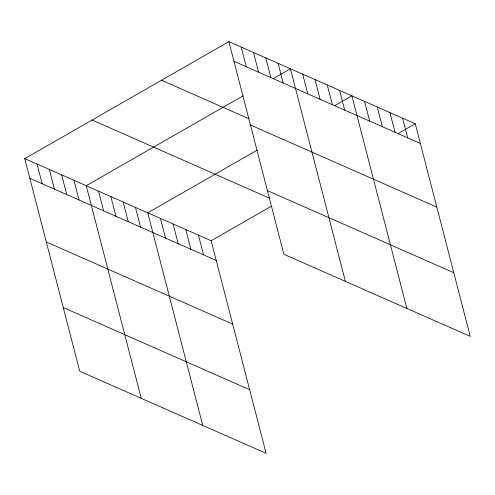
<?xml version="1.0" encoding="UTF-8"?>
<svg xmlns="http://www.w3.org/2000/svg" width="495" height="495" viewBox="0 0 495 495"><rect width="100%" height="100%" fill="white"/><g stroke="black" fill="none" stroke-linecap="round" stroke-linejoin="round"><path stroke-width="0.74" d="M24.75 158.623L211.124 240.737L266.112 453.352L79.738 371.238L24.75 158.623L228.888 41.648L415.262 123.762L470.25 336.377L283.876 254.263L228.888 41.648M243.107 95.838L86.254 185.718L141.242 398.333M273.549 78.396L290.392 68.743L345.38 281.358M257.171 150.127L147.758 212.819L202.746 425.434M335.053 105.497L351.896 95.844L406.884 308.459M211.124 240.737L271.365 206.217M398.425 133.415L415.262 123.762M233.987 61.343L420.36 143.457M161.525 80.246L248.997 118.788M250.445 125.006L436.825 207.127M267.411 190.6L453.785 272.714M92.113 120.019L269.336 198.105M29.842 178.318L216.216 260.432M46.307 241.981L232.681 324.095M63.273 307.574L249.647 389.689M402.59 118.181L407.682 137.876M389.918 112.594L395.01 132.295M377.246 107.013L382.338 126.708M364.568 101.432L369.666 121.126M339.595 90.424L344.687 110.119M327.294 85.004L332.386 104.699M314.993 79.584L320.086 99.278M302.692 74.163L307.785 93.858M278.091 63.329L283.183 83.024M265.79 57.909L270.883 77.604M253.49 52.489L258.588 72.183M241.189 47.068L246.287 66.763M198.452 235.156L203.544 254.851M185.78 229.569L190.872 249.263M173.101 223.988L178.2 243.682M160.429 218.4L165.522 238.095M135.457 207.399L140.549 227.094M123.156 201.979L128.248 221.673M110.855 196.558L115.948 216.253M98.555 191.138L103.647 210.833M73.953 180.298L79.045 199.992M61.652 174.877L66.745 194.578M49.352 169.463L54.444 189.158M37.051 164.043L42.143 183.738"/></g></svg>
